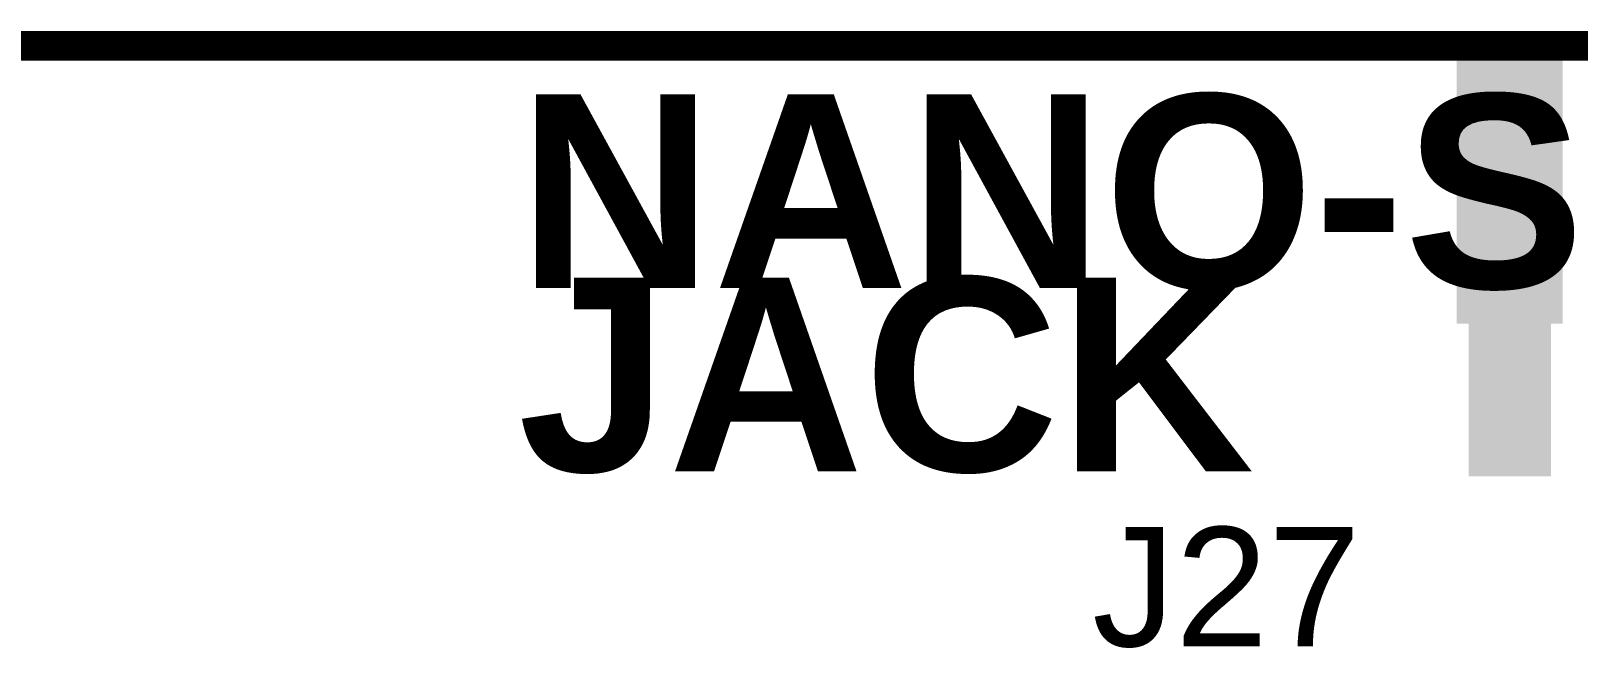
# Model space of a CAD drawing. Header units: inches. Extents: x -3 to 5437, y -3 to 5435.
# Drawn here: x 6.84 to 20.03, y 116.09 to 121.35 of the extents above; entities that cross this region are included whole.
import ezdxf

# ---------------------------------------------------------------- set-up
doc = ezdxf.new("R2010")
doc.units = ezdxf.units.IN
for name, color, linetype in [('Board Outline', 216, 'Continuous'), ('Bottom Layer', 5, 'Continuous'), ('GND', 16, 'Continuous'), ('PWR', 76, 'Continuous'), ('Top Layer', 1, 'Continuous'), ('Top Overlay', 2, 'Continuous'), ('Top Paste', 8, 'Continuous'), ('Top Solder', 216, 'Continuous')]:
    doc.layers.add(name, color=color, linetype=linetype)
doc.styles.add('Arial', font='', dxfattribs={"height": 0.2})
doc.styles.add('Arial_Bold', font='', dxfattribs={"height": 0.2})
doc.styles.get('Arial').set_extended_font_data('Arial')
doc.styles.get('Arial_Bold').set_extended_font_data('Arial', bold=True)

# ---------------------------------------------------------------- blocks, each defined once
blk = doc.blocks.new('XKNANO_113_205')
at = {"layer": 'Top Layer'}
blk.add_hatch(color=1, dxfattribs=at).paths.add_polyline_path([(6.15, -5.69), (6.85, -5.69), (6.85, -7.79), (6.15, -7.79)])
at = {"layer": 'Top Paste'}
blk.add_hatch(color=8, dxfattribs=at).paths.add_polyline_path([(6.15, -5.69), (6.85, -5.69), (6.85, -7.79), (6.15, -7.79)])
at = {"layer": 'Top Solder'}
blk.add_hatch(color=216, dxfattribs=at).paths.add_polyline_path([(6.048, -5.588), (6.952, -5.588), (6.952, -7.892), (6.048, -7.892)])
at = {"layer": 'Top Overlay'}
blk.add_lwpolyline([(6.502, -7.95, 0.127, 0.127, 0), (-6.528, -7.95, 0.127, 0.127, 0)], format="xyseb", dxfattribs=at)
blk.add_lwpolyline([(6.471, -7.95, 0.0635, 0.0635, 1), (6.534, -7.95, 0.0635, 0.0635, 1)], format="xyseb", close=True, dxfattribs=at)

msp = doc.modelspace()

# ---------------------------------------------------------------- hatches: boundary and pattern name
at = {"layer": 'Top Layer'}
msp.add_hatch(color=1, dxfattribs=at).paths.add_polyline_path([(19.103, 117.551), (19.803, 117.551), (19.803, 121.055), (19.103, 121.055)])

# ---------------------------------------------------------------- linework, layer by layer
at = {"layer": 'Board Outline'}
msp.add_lwpolyline([(-2.777, 121.22, 0.254, 0.254, 0), (202.223, 121.22, 0.254, 0.254, 0)], format="xyseb", dxfattribs=at)
at = {"layer": 'Bottom Layer'}
msp.add_line((0.779, 121.22), (39.222, 121.22), dxfattribs=at)
at = {"layer": 'GND'}
msp.add_line((1.026, 121.22), (39.222, 121.22), dxfattribs=at)
at = {"layer": 'PWR'}
msp.add_line((1.613, 121.22), (39.222, 121.22), dxfattribs=at)
at = {"layer": 'Top Layer'}
msp.add_line((0.779, 121.22), (39.222, 121.22), dxfattribs=at)

# ---------------------------------------------------------------- block references
at = {"rotation": 180}
msp.add_blockref('XKNANO_113_205', (25.953, 113.265), dxfattribs=at)

# ---------------------------------------------------------------- texts
at = {"layer": 'Top Overlay', "style": 'Arial_Bold'}
for s, p in [('NANO-SIM', (10.995, 119.156)), ('JACK', (10.995, 117.595))]:
    msp.add_text(s, height=1.651, rotation=360, dxfattribs=at).set_placement(p)
at = {"layer": 'Top Overlay', "style": 'Arial'}
msp.add_text('J27', height=1.016, dxfattribs=at).set_placement((15.892, 116.104))

doc.saveas('drawing.dxf')
